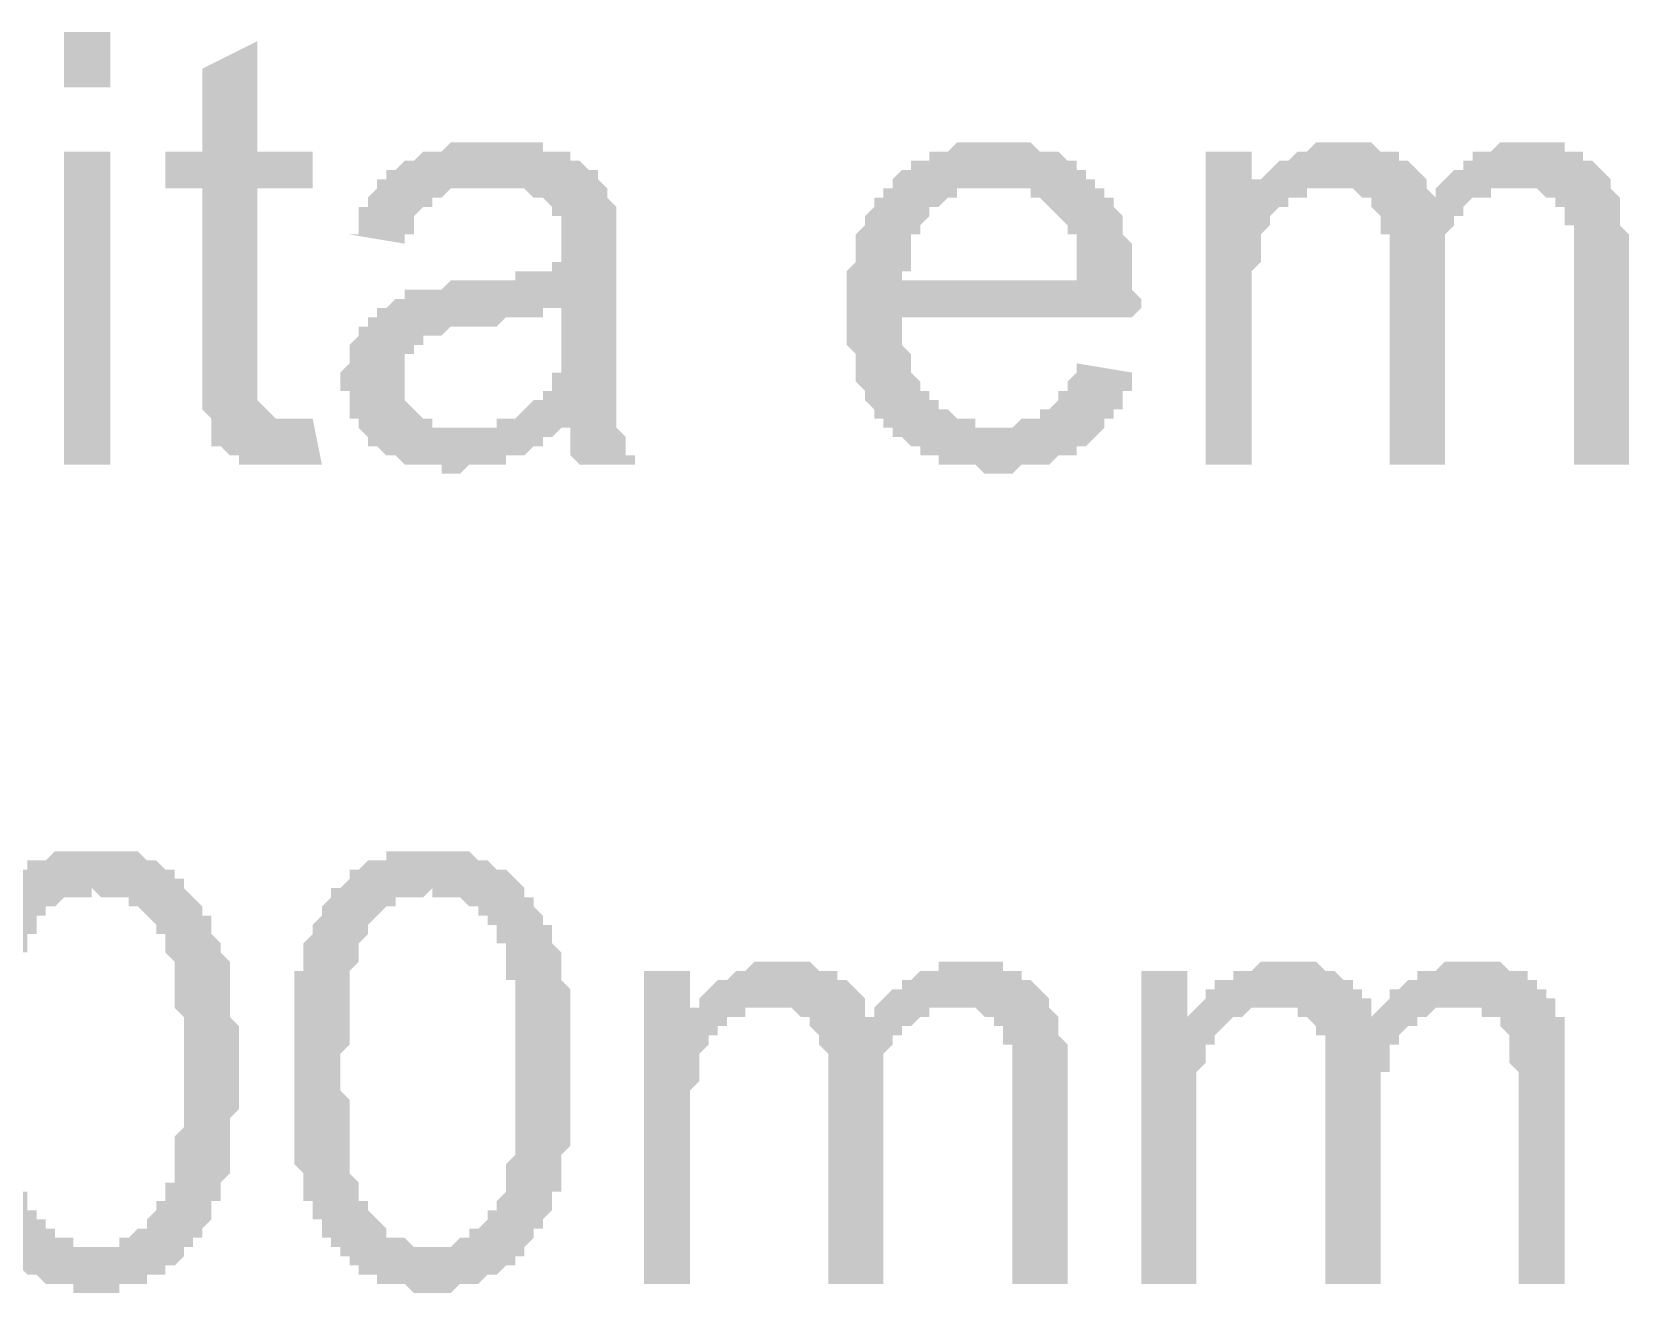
# Model space of a CAD drawing. Header units: millimetres. Extents: x 3949 to 6216, y -1987 to -943.
# Drawn here: x 4996.99 to 5005.46, y -1678.76 to -1672.07 of the extents above; entities that cross this region are included whole.
import ezdxf

# ---------------------------------------------------------------- set-up
doc = ezdxf.new("R2010")
doc.units = ezdxf.units.MM
doc.layers.add('PADRÃO DE ENTRADA', color=7, linetype='Continuous', lineweight=0)

msp = doc.modelspace()

# ---------------------------------------------------------------- hatches: boundary and pattern name
at = {"layer": 'PADRÃO DE ENTRADA', "transparency": 33554559}
for points in [[(4998.4781, -1674.12), (4998.527, -1674.3641), (4998.4781, -1674.3641), (4998.4293, -1674.3641), (4998.4293, -1674.3641), (4998.3805, -1674.3641), (4998.3317, -1674.3641), (4998.3317, -1674.3641), (4998.2829, -1674.3641), (4998.234, -1674.3641), (4998.234, -1674.3641), (4998.1852, -1674.3641), (4998.1364, -1674.3641), (4998.1364, -1674.3641), (4998.0876, -1674.3641), (4998.0876, -1674.3153), (4998.0388, -1674.3153), (4998.0388, -1674.3153), (4997.9899, -1674.2665), (4997.9899, -1674.2665), (4997.9411, -1674.2665), (4997.9411, -1674.2177), (4997.9411, -1674.2177), (4997.9411, -1674.1688), (4997.9411, -1674.1688), (4997.9411, -1674.12), (4997.9411, -1674.12), (4997.8923, -1674.0712), (4997.8923, -1674.0712), (4997.8923, -1674.0224), (4997.8923, -1673.9736), (4997.8923, -1673.9247), (4997.8923, -1673.8759), (4997.8923, -1673.8759), (4997.8923, -1672.8995), (4997.697, -1672.8995), (4997.697, -1672.7042), (4997.8923, -1672.7042), (4997.8923, -1672.2648), (4998.1852, -1672.1184), (4998.1852, -1672.7042), (4998.4781, -1672.7042), (4998.4781, -1672.8995), (4998.1852, -1672.8995), (4998.1852, -1673.8759), (4998.1852, -1673.9247), (4998.1852, -1673.9736), (4998.1852, -1673.9736), (4998.1852, -1674.0224), (4998.1852, -1674.0224), (4998.234, -1674.0712), (4998.234, -1674.0712), (4998.234, -1674.0712), (4998.2829, -1674.12), (4998.2829, -1674.12), (4998.3317, -1674.12), (4998.3317, -1674.12), (4998.3805, -1674.12), (4998.3805, -1674.12), (4998.4293, -1674.12), (4998.4781, -1674.12)], [(5003.2137, -1674.3641), (5003.2137, -1672.7042), (5003.4578, -1672.7042), (5003.4578, -1672.9483), (5003.4578, -1672.8995), (5003.4578, -1672.8507), (5003.5067, -1672.8507), (5003.5067, -1672.8507), (5003.5555, -1672.8019), (5003.5555, -1672.8019), (5003.6043, -1672.753), (5003.6043, -1672.753), (5003.6531, -1672.753), (5003.6531, -1672.753), (5003.7019, -1672.7042), (5003.7019, -1672.7042), (5003.7508, -1672.7042), (5003.7508, -1672.7042), (5003.7996, -1672.6554), (5003.8484, -1672.6554), (5003.8484, -1672.6554), (5003.8972, -1672.6554), (5003.946, -1672.6554), (5003.946, -1672.6554), (5003.9949, -1672.6554), (5003.9949, -1672.6554), (5004.0437, -1672.6554), (5004.0925, -1672.6554), (5004.0925, -1672.6554), (5004.1413, -1672.7042), (5004.1901, -1672.7042), (5004.1901, -1672.7042), (5004.239, -1672.7042), (5004.239, -1672.753), (5004.239, -1672.753), (5004.2878, -1672.753), (5004.2878, -1672.753), (5004.3366, -1672.8019), (5004.3366, -1672.8019), (5004.3854, -1672.8507), (5004.3854, -1672.8507), (5004.3854, -1672.8995), (5004.3854, -1672.8995), (5004.4342, -1672.9483), (5004.4342, -1672.8995), (5004.4342, -1672.8995), (5004.4831, -1672.8507), (5004.4831, -1672.8507), (5004.5319, -1672.8019), (5004.5319, -1672.8019), (5004.5807, -1672.8019), (5004.5807, -1672.753), (5004.6295, -1672.753), (5004.6295, -1672.7042), (5004.6784, -1672.7042), (5004.6784, -1672.7042), (5004.7272, -1672.7042), (5004.7272, -1672.7042), (5004.776, -1672.6554), (5004.8248, -1672.6554), (5004.8248, -1672.6554), (5004.8736, -1672.6554), (5004.8736, -1672.6554), (5004.9225, -1672.6554), (5004.9713, -1672.6554), (5005.0201, -1672.6554), (5005.0201, -1672.6554), (5005.0689, -1672.6554), (5005.1177, -1672.6554), (5005.1177, -1672.7042), (5005.1666, -1672.7042), (5005.1666, -1672.7042), (5005.2154, -1672.7042), (5005.2154, -1672.753), (5005.2642, -1672.753), (5005.2642, -1672.753), (5005.313, -1672.8019), (5005.313, -1672.8019), (5005.313, -1672.8019), (5005.3618, -1672.8507), (5005.3618, -1672.8507), (5005.3618, -1672.8995), (5005.3618, -1672.8995), (5005.4107, -1672.9483), (5005.4107, -1672.9483), (5005.4107, -1672.9971), (5005.4107, -1672.9971), (5005.4107, -1673.046), (5005.4107, -1673.0948), (5005.4595, -1673.1436), (5005.4595, -1673.1436), (5005.4595, -1673.1924), (5005.4595, -1673.1924), (5005.4595, -1674.3641), (5005.1666, -1674.3641), (5005.1666, -1673.2901), (5005.1666, -1673.2412), (5005.1666, -1673.2412), (5005.1666, -1673.1924), (5005.1666, -1673.1436), (5005.1666, -1673.1436), (5005.1666, -1673.0948), (5005.1177, -1673.0948), (5005.1177, -1673.046), (5005.1177, -1673.046), (5005.1177, -1672.9971), (5005.0689, -1672.9971), (5005.0689, -1672.9483), (5005.0201, -1672.9483), (5005.0201, -1672.9483), (5005.0201, -1672.9483), (5004.9713, -1672.8995), (5004.9713, -1672.8995), (5004.9225, -1672.8995), (5004.8736, -1672.8995), (5004.8736, -1672.8995), (5004.8248, -1672.8995), (5004.776, -1672.8995), (5004.776, -1672.8995), (5004.7272, -1672.8995), (5004.7272, -1672.9483), (5004.6784, -1672.9483), (5004.6784, -1672.9483), (5004.6295, -1672.9483), (5004.5807, -1672.9971), (5004.5807, -1672.9971), (5004.5807, -1672.9971), (5004.5807, -1673.046), (5004.5319, -1673.046), (5004.5319, -1673.0948), (5004.5319, -1673.0948), (5004.4831, -1673.1436), (5004.4831, -1673.1436), (5004.4831, -1673.1924), (5004.4831, -1673.1924), (5004.4831, -1673.2412), (5004.4831, -1673.2901), (5004.4831, -1673.3389), (5004.4831, -1673.3389), (5004.4831, -1673.3877), (5004.4831, -1674.3641), (5004.1901, -1674.3641), (5004.1901, -1673.2901), (5004.1901, -1673.2412), (5004.1901, -1673.1924), (5004.1901, -1673.1436), (5004.1413, -1673.1436), (5004.1413, -1673.0948), (5004.1413, -1673.0948), (5004.1413, -1673.046), (5004.1413, -1673.046), (5004.0925, -1672.9971), (5004.0925, -1672.9971), (5004.0925, -1672.9483), (5004.0925, -1672.9483), (5004.0437, -1672.9483), (5004.0437, -1672.9483), (5003.9949, -1672.8995), (5003.946, -1672.8995), (5003.946, -1672.8995), (5003.8972, -1672.8995), (5003.8972, -1672.8995), (5003.8484, -1672.8995), (5003.7996, -1672.8995), (5003.7996, -1672.8995), (5003.7508, -1672.8995), (5003.7508, -1672.9483), (5003.7019, -1672.9483), (5003.6531, -1672.9483), (5003.6531, -1672.9483), (5003.6531, -1672.9971), (5003.6043, -1672.9971), (5003.6043, -1672.9971), (5003.5555, -1673.046), (5003.5555, -1673.046), (5003.5555, -1673.0948), (5003.5067, -1673.1436), (5003.5067, -1673.1436), (5003.5067, -1673.1436), (5003.5067, -1673.1924), (5003.5067, -1673.2412), (5003.5067, -1673.2412), (5003.5067, -1673.2901), (5003.5067, -1673.2901), (5003.4578, -1673.3389), (5003.4578, -1673.3877), (5003.4578, -1673.4365), (5003.4578, -1673.4365), (5003.4578, -1673.4853), (5003.4578, -1673.4853), (5003.4578, -1674.3641)], [(5000.2357, -1678.7091), (5000.2357, -1677.0492), (5000.4798, -1677.0492), (5000.4798, -1677.2933), (5000.4798, -1677.2445), (5000.5286, -1677.2445), (5000.5286, -1677.1957), (5000.5286, -1677.1957), (5000.5774, -1677.1469), (5000.5774, -1677.1469), (5000.6263, -1677.0981), (5000.6263, -1677.0981), (5000.6751, -1677.0981), (5000.6751, -1677.0981), (5000.7239, -1677.0492), (5000.7239, -1677.0492), (5000.7727, -1677.0492), (5000.7727, -1677.0492), (5000.8215, -1677.0004), (5000.8704, -1677.0004), (5000.8704, -1677.0004), (5000.9192, -1677.0004), (5000.968, -1677.0004), (5000.968, -1677.0004), (5001.0168, -1677.0004), (5001.0656, -1677.0004), (5001.0656, -1677.0004), (5001.1145, -1677.0004), (5001.1145, -1677.0004), (5001.1633, -1677.0492), (5001.2121, -1677.0492), (5001.2121, -1677.0492), (5001.2609, -1677.0492), (5001.2609, -1677.0981), (5001.2609, -1677.0981), (5001.3097, -1677.0981), (5001.3097, -1677.0981), (5001.3586, -1677.1469), (5001.3586, -1677.1469), (5001.4074, -1677.1957), (5001.4074, -1677.1957), (5001.4074, -1677.2445), (5001.4074, -1677.2933), (5001.4562, -1677.2933), (5001.4562, -1677.2445), (5001.4562, -1677.2445), (5001.505, -1677.1957), (5001.505, -1677.1957), (5001.5538, -1677.1469), (5001.5538, -1677.1469), (5001.6027, -1677.1469), (5001.6027, -1677.0981), (5001.6515, -1677.0981), (5001.6515, -1677.0981), (5001.7003, -1677.0492), (5001.7003, -1677.0492), (5001.7491, -1677.0492), (5001.7979, -1677.0492), (5001.7979, -1677.0004), (5001.8468, -1677.0004), (5001.8468, -1677.0004), (5001.8956, -1677.0004), (5001.9444, -1677.0004), (5001.9444, -1677.0004), (5001.9932, -1677.0004), (5002.042, -1677.0004), (5002.042, -1677.0004), (5002.0909, -1677.0004), (5002.1397, -1677.0004), (5002.1397, -1677.0492), (5002.1885, -1677.0492), (5002.1885, -1677.0492), (5002.2373, -1677.0492), (5002.2373, -1677.0981), (5002.2861, -1677.0981), (5002.2861, -1677.0981), (5002.335, -1677.1469), (5002.335, -1677.1469), (5002.335, -1677.1469), (5002.3838, -1677.1957), (5002.3838, -1677.1957), (5002.3838, -1677.2445), (5002.3838, -1677.2445), (5002.4326, -1677.2933), (5002.4326, -1677.2933), (5002.4326, -1677.3422), (5002.4326, -1677.391), (5002.4326, -1677.391), (5002.4814, -1677.4398), (5002.4814, -1677.4886), (5002.4814, -1677.4886), (5002.4814, -1677.5374), (5002.4814, -1677.5863), (5002.4814, -1678.7091), (5002.1885, -1678.7091), (5002.1885, -1677.6351), (5002.1885, -1677.6351), (5002.1885, -1677.5863), (5002.1885, -1677.5374), (5002.1885, -1677.4886), (5002.1885, -1677.4886), (5002.1885, -1677.4398), (5002.1397, -1677.4398), (5002.1397, -1677.391), (5002.1397, -1677.391), (5002.1397, -1677.3422), (5002.0909, -1677.3422), (5002.0909, -1677.2933), (5002.042, -1677.2933), (5002.042, -1677.2933), (5002.042, -1677.2933), (5001.9932, -1677.2445), (5001.9932, -1677.2445), (5001.9444, -1677.2445), (5001.8956, -1677.2445), (5001.8956, -1677.2445), (5001.8468, -1677.2445), (5001.8468, -1677.2445), (5001.7979, -1677.2445), (5001.7491, -1677.2445), (5001.7491, -1677.2933), (5001.7003, -1677.2933), (5001.7003, -1677.2933), (5001.6515, -1677.3422), (5001.6515, -1677.3422), (5001.6027, -1677.3422), (5001.6027, -1677.3422), (5001.6027, -1677.391), (5001.5538, -1677.391), (5001.5538, -1677.4398), (5001.5538, -1677.4398), (5001.505, -1677.4886), (5001.505, -1677.4886), (5001.505, -1677.5374), (5001.505, -1677.5863), (5001.505, -1677.5863), (5001.505, -1677.6351), (5001.505, -1677.6839), (5001.505, -1677.6839), (5001.505, -1677.7327), (5001.505, -1678.7091), (5001.2121, -1678.7091), (5001.2121, -1677.6351), (5001.2121, -1677.5863), (5001.2121, -1677.5374), (5001.2121, -1677.4886), (5001.2121, -1677.4886), (5001.1633, -1677.4398), (5001.1633, -1677.4398), (5001.1633, -1677.391), (5001.1633, -1677.391), (5001.1145, -1677.3422), (5001.1145, -1677.3422), (5001.1145, -1677.3422), (5001.1145, -1677.2933), (5001.0656, -1677.2933), (5001.0656, -1677.2933), (5001.0168, -1677.2445), (5000.968, -1677.2445), (5000.968, -1677.2445), (5000.9192, -1677.2445), (5000.9192, -1677.2445), (5000.8704, -1677.2445), (5000.8215, -1677.2445), (5000.8215, -1677.2445), (5000.7727, -1677.2445), (5000.7727, -1677.2933), (5000.7239, -1677.2933), (5000.6751, -1677.2933), (5000.6751, -1677.2933), (5000.6751, -1677.3422), (5000.6263, -1677.3422), (5000.6263, -1677.391), (5000.5774, -1677.391), (5000.5774, -1677.4398), (5000.5774, -1677.4398), (5000.5286, -1677.4886), (5000.5286, -1677.4886), (5000.5286, -1677.5374), (5000.5286, -1677.5374), (5000.5286, -1677.5863), (5000.5286, -1677.5863), (5000.5286, -1677.6351), (5000.5286, -1677.6351), (5000.4798, -1677.6839), (5000.4798, -1677.7327), (5000.4798, -1677.7815), (5000.4798, -1677.7815), (5000.4798, -1677.8304), (5000.4798, -1677.8304), (5000.4798, -1678.7091)], [(5002.872, -1678.7091), (5002.872, -1677.0492), (5003.1161, -1677.0492), (5003.1161, -1677.2933), (5003.1649, -1677.2445), (5003.1649, -1677.2445), (5003.2137, -1677.1957), (5003.2137, -1677.1957), (5003.2137, -1677.1469), (5003.2626, -1677.1469), (5003.2626, -1677.0981), (5003.3114, -1677.0981), (5003.3602, -1677.0981), (5003.3602, -1677.0981), (5003.3602, -1677.0492), (5003.409, -1677.0492), (5003.409, -1677.0492), (5003.4578, -1677.0492), (5003.5067, -1677.0004), (5003.5067, -1677.0004), (5003.5555, -1677.0004), (5003.6043, -1677.0004), (5003.6043, -1677.0004), (5003.6531, -1677.0004), (5003.6531, -1677.0004), (5003.7019, -1677.0004), (5003.7508, -1677.0004), (5003.7508, -1677.0004), (5003.7996, -1677.0004), (5003.8484, -1677.0492), (5003.8484, -1677.0492), (5003.8972, -1677.0492), (5003.8972, -1677.0492), (5003.946, -1677.0981), (5003.946, -1677.0981), (5003.946, -1677.0981), (5003.9949, -1677.0981), (5003.9949, -1677.1469), (5004.0437, -1677.1469), (5004.0437, -1677.1957), (5004.0925, -1677.1957), (5004.0925, -1677.2445), (5004.0925, -1677.2933), (5004.0925, -1677.2933), (5004.1413, -1677.2445), (5004.1413, -1677.2445), (5004.1901, -1677.1957), (5004.1901, -1677.1957), (5004.1901, -1677.1469), (5004.239, -1677.1469), (5004.239, -1677.1469), (5004.2878, -1677.0981), (5004.2878, -1677.0981), (5004.3366, -1677.0981), (5004.3366, -1677.0492), (5004.3854, -1677.0492), (5004.4342, -1677.0492), (5004.4342, -1677.0492), (5004.4831, -1677.0004), (5004.4831, -1677.0004), (5004.5319, -1677.0004), (5004.5807, -1677.0004), (5004.5807, -1677.0004), (5004.6295, -1677.0004), (5004.6784, -1677.0004), (5004.6784, -1677.0004), (5004.7272, -1677.0004), (5004.776, -1677.0004), (5004.776, -1677.0004), (5004.8248, -1677.0492), (5004.8248, -1677.0492), (5004.8736, -1677.0492), (5004.9225, -1677.0492), (5004.9225, -1677.0981), (5004.9713, -1677.0981), (5004.9713, -1677.0981), (5004.9713, -1677.1469), (5005.0201, -1677.1469), (5005.0201, -1677.1469), (5005.0201, -1677.1957), (5005.0689, -1677.1957), (5005.0689, -1677.2445), (5005.0689, -1677.2445), (5005.0689, -1677.2933), (5005.1177, -1677.2933), (5005.1177, -1677.3422), (5005.1177, -1677.391), (5005.1177, -1677.391), (5005.1177, -1677.4398), (5005.1177, -1677.4886), (5005.1177, -1677.4886), (5005.1177, -1677.5374), (5005.1177, -1677.5863), (5005.1177, -1678.7091), (5004.8736, -1678.7091), (5004.8736, -1677.6351), (5004.8736, -1677.6351), (5004.8736, -1677.5863), (5004.8248, -1677.5374), (5004.8248, -1677.4886), (5004.8248, -1677.4886), (5004.8248, -1677.4398), (5004.8248, -1677.4398), (5004.8248, -1677.391), (5004.8248, -1677.391), (5004.776, -1677.3422), (5004.776, -1677.3422), (5004.776, -1677.2933), (5004.7272, -1677.2933), (5004.7272, -1677.2933), (5004.6784, -1677.2933), (5004.6784, -1677.2445), (5004.6295, -1677.2445), (5004.6295, -1677.2445), (5004.5807, -1677.2445), (5004.5807, -1677.2445), (5004.5319, -1677.2445), (5004.4831, -1677.2445), (5004.4831, -1677.2445), (5004.4342, -1677.2445), (5004.3854, -1677.2933), (5004.3854, -1677.2933), (5004.3366, -1677.2933), (5004.3366, -1677.3422), (5004.2878, -1677.3422), (5004.2878, -1677.3422), (5004.2878, -1677.3422), (5004.239, -1677.391), (5004.239, -1677.391), (5004.239, -1677.4398), (5004.1901, -1677.4398), (5004.1901, -1677.4886), (5004.1901, -1677.4886), (5004.1901, -1677.5374), (5004.1901, -1677.5863), (5004.1413, -1677.5863), (5004.1413, -1677.6351), (5004.1413, -1677.6839), (5004.1413, -1677.6839), (5004.1413, -1677.7327), (5004.1413, -1678.7091), (5003.8484, -1678.7091), (5003.8484, -1677.6351), (5003.8484, -1677.5863), (5003.8484, -1677.5374), (5003.8484, -1677.4886), (5003.8484, -1677.4886), (5003.8484, -1677.4398), (5003.8484, -1677.4398), (5003.8484, -1677.391), (5003.7996, -1677.391), (5003.7996, -1677.3422), (5003.7996, -1677.3422), (5003.7996, -1677.3422), (5003.7508, -1677.2933), (5003.7508, -1677.2933), (5003.7019, -1677.2933), (5003.7019, -1677.2445), (5003.6531, -1677.2445), (5003.6043, -1677.2445), (5003.6043, -1677.2445), (5003.5555, -1677.2445), (5003.5555, -1677.2445), (5003.5067, -1677.2445), (5003.4578, -1677.2445), (5003.4578, -1677.2445), (5003.409, -1677.2933), (5003.409, -1677.2933), (5003.3602, -1677.2933), (5003.3602, -1677.2933), (5003.3114, -1677.3422), (5003.3114, -1677.3422), (5003.2626, -1677.391), (5003.2626, -1677.391), (5003.2626, -1677.4398), (5003.2137, -1677.4398), (5003.2137, -1677.4886), (5003.2137, -1677.4886), (5003.2137, -1677.5374), (5003.2137, -1677.5374), (5003.1649, -1677.5863), (5003.1649, -1677.5863), (5003.1649, -1677.6351), (5003.1649, -1677.6351), (5003.1649, -1677.6839), (5003.1649, -1677.7327), (5003.1649, -1677.7815), (5003.1649, -1677.7815), (5003.1649, -1677.8304), (5003.1649, -1677.8304), (5003.1649, -1678.7091)]]:
    msp.add_hatch(color=7, dxfattribs=at).paths.add_polyline_path(points)
h = msp.add_hatch(color=7, dxfattribs=at)
h.paths.add_polyline_path([(4999.8451, -1674.1688), (4999.7963, -1674.1688), (4999.7475, -1674.2177), (4999.7475, -1674.2177), (4999.6987, -1674.2177), (4999.6987, -1674.2665), (4999.6498, -1674.2665), (4999.6498, -1674.2665), (4999.601, -1674.3153), (4999.601, -1674.3153), (4999.5522, -1674.3153), (4999.5522, -1674.3153), (4999.5034, -1674.3153), (4999.5034, -1674.3641), (4999.4546, -1674.3641), (4999.4546, -1674.3641), (4999.4057, -1674.3641), (4999.3569, -1674.3641), (4999.3569, -1674.3641), (4999.3081, -1674.3641), (4999.2593, -1674.4129), (4999.2593, -1674.4129), (4999.2105, -1674.4129), (4999.1616, -1674.4129), (4999.1616, -1674.3641), (4999.1128, -1674.3641), (4999.064, -1674.3641), (4999.0152, -1674.3641), (4999.0152, -1674.3641), (4998.9664, -1674.3641), (4998.9664, -1674.3641), (4998.9175, -1674.3153), (4998.9175, -1674.3153), (4998.8687, -1674.3153), (4998.8687, -1674.3153), (4998.8199, -1674.2665), (4998.8199, -1674.2665), (4998.7711, -1674.2665), (4998.7711, -1674.2177), (4998.7711, -1674.2177), (4998.7223, -1674.1688), (4998.7223, -1674.1688), (4998.7223, -1674.12), (4998.6734, -1674.12), (4998.6734, -1674.0712), (4998.6734, -1674.0712), (4998.6734, -1674.0224), (4998.6734, -1673.9736), (4998.6246, -1673.9736), (4998.6246, -1673.9247), (4998.6246, -1673.9247), (4998.6246, -1673.8759), (4998.6734, -1673.8271), (4998.6734, -1673.8271), (4998.6734, -1673.7783), (4998.6734, -1673.7783), (4998.6734, -1673.7294), (4998.7223, -1673.6806), (4998.7223, -1673.6806), (4998.7223, -1673.6806), (4998.7223, -1673.6318), (4998.7711, -1673.6318), (4998.7711, -1673.583), (4998.8199, -1673.583), (4998.8199, -1673.5342), (4998.8687, -1673.5342), (4998.8687, -1673.5342), (4998.9175, -1673.4853), (4998.9175, -1673.4853), (4998.9664, -1673.4853), (4998.9664, -1673.4365), (4999.0152, -1673.4365), (4999.064, -1673.4365), (4999.064, -1673.4365), (4999.1128, -1673.4365), (4999.1128, -1673.4365), (4999.1616, -1673.4365), (4999.2105, -1673.3877), (4999.2105, -1673.3877), (4999.2593, -1673.3877), (4999.3081, -1673.3877), (4999.3569, -1673.3877), (4999.4057, -1673.3877), (4999.4057, -1673.3877), (4999.4546, -1673.3877), (4999.5034, -1673.3877), (4999.5522, -1673.3877), (4999.5522, -1673.3389), (4999.601, -1673.3389), (4999.6498, -1673.3389), (4999.6498, -1673.3389), (4999.6987, -1673.3389), (4999.6987, -1673.3389), (4999.7475, -1673.3389), (4999.7475, -1673.2901), (4999.7963, -1673.2901), (4999.7963, -1673.2901), (4999.7963, -1673.2412), (4999.7963, -1673.2412), (4999.7963, -1673.2412), (4999.7963, -1673.1924), (4999.7963, -1673.1436), (4999.7963, -1673.0948), (4999.7963, -1673.0948), (4999.7963, -1673.046), (4999.7475, -1673.046), (4999.7475, -1672.9971), (4999.7475, -1672.9971), (4999.7475, -1672.9971), (4999.6987, -1672.9483), (4999.6987, -1672.9483), (4999.6498, -1672.9483), (4999.6498, -1672.9483), (4999.601, -1672.8995), (4999.5522, -1672.8995), (4999.5522, -1672.8995), (4999.5034, -1672.8995), (4999.4546, -1672.8995), (4999.4546, -1672.8995), (4999.4057, -1672.8995), (4999.3569, -1672.8995), (4999.3081, -1672.8995), (4999.3081, -1672.8995), (4999.2593, -1672.8995), (4999.2105, -1672.8995), (4999.2105, -1672.8995), (4999.1616, -1672.9483), (4999.1616, -1672.9483), (4999.1128, -1672.9483), (4999.1128, -1672.9483), (4999.1128, -1672.9971), (4999.064, -1672.9971), (4999.064, -1672.9971), (4999.0152, -1673.046), (4999.0152, -1673.046), (4999.0152, -1673.0948), (4999.0152, -1673.1436), (4998.9664, -1673.1436), (4998.9664, -1673.1924), (4998.9664, -1673.1924), (4998.6734, -1673.1436), (4998.7223, -1673.1436), (4998.7223, -1673.0948), (4998.7223, -1673.046), (4998.7223, -1673.046), (4998.7223, -1672.9971), (4998.7711, -1672.9971), (4998.7711, -1672.9483), (4998.7711, -1672.9483), (4998.8199, -1672.8995), (4998.8199, -1672.8995), (4998.8199, -1672.8507), (4998.8687, -1672.8507), (4998.8687, -1672.8019), (4998.9175, -1672.8019), (4998.9175, -1672.8019), (4998.9664, -1672.753), (4998.9664, -1672.753), (4999.0152, -1672.753), (4999.064, -1672.7042), (4999.064, -1672.7042), (4999.1128, -1672.7042), (4999.1128, -1672.7042), (4999.1616, -1672.7042), (4999.1616, -1672.7042), (4999.2105, -1672.6554), (4999.2593, -1672.6554), (4999.2593, -1672.6554), (4999.3081, -1672.6554), (4999.3569, -1672.6554), (4999.3569, -1672.6554), (4999.4057, -1672.6554), (4999.4546, -1672.6554), (4999.5034, -1672.6554), (4999.5034, -1672.6554), (4999.5522, -1672.6554), (4999.601, -1672.6554), (4999.601, -1672.6554), (4999.6498, -1672.6554), (4999.6987, -1672.6554), (4999.6987, -1672.7042), (4999.7475, -1672.7042), (4999.7475, -1672.7042), (4999.7963, -1672.7042), (4999.8451, -1672.7042), (4999.8451, -1672.753), (4999.8939, -1672.753), (4999.8939, -1672.753), (4999.9428, -1672.8019), (4999.9428, -1672.8019), (4999.9916, -1672.8019), (4999.9916, -1672.8507), (4999.9916, -1672.8507), (5000.0404, -1672.8995), (5000.0404, -1672.8995), (5000.0404, -1672.9483), (5000.0404, -1672.9483), (5000.0892, -1672.9971), (5000.0892, -1673.046), (5000.0892, -1673.046), (5000.0892, -1673.046), (5000.0892, -1673.0948), (5000.0892, -1673.1436), (5000.0892, -1673.1436), (5000.0892, -1673.1924), (5000.0892, -1673.2412), (5000.0892, -1673.2901), (5000.0892, -1673.2901), (5000.0892, -1673.6806), (5000.0892, -1673.7294), (5000.0892, -1673.7783), (5000.0892, -1673.7783), (5000.0892, -1673.8271), (5000.0892, -1673.8759), (5000.0892, -1673.9247), (5000.0892, -1673.9736), (5000.0892, -1673.9736), (5000.0892, -1674.0224), (5000.0892, -1674.0224), (5000.0892, -1674.0712), (5000.0892, -1674.0712), (5000.0892, -1674.12), (5000.0892, -1674.12), (5000.0892, -1674.1688), (5000.0892, -1674.1688), (5000.0892, -1674.1688), (5000.138, -1674.2177), (5000.138, -1674.2665), (5000.138, -1674.2665), (5000.138, -1674.3153), (5000.1869, -1674.3153), (5000.1869, -1674.3641), (4999.8939, -1674.3641), (4999.8451, -1674.3153), (4999.8451, -1674.3153), (4999.8451, -1674.2665), (4999.8451, -1674.2177), (4999.8451, -1674.2177), (4999.8451, -1674.1688), (4999.8451, -1674.1688)], flags=0)
h.paths.add_polyline_path([(4999.7963, -1673.5342), (4999.7963, -1673.5342), (4999.7475, -1673.5342), (4999.7475, -1673.5342), (4999.6987, -1673.5342), (4999.6987, -1673.583), (4999.6498, -1673.583), (4999.601, -1673.583), (4999.601, -1673.583), (4999.5522, -1673.583), (4999.5034, -1673.583), (4999.5034, -1673.583), (4999.4546, -1673.6318), (4999.4057, -1673.6318), (4999.3569, -1673.6318), (4999.3569, -1673.6318), (4999.3081, -1673.6318), (4999.2593, -1673.6318), (4999.2105, -1673.6318), (4999.2105, -1673.6318), (4999.1616, -1673.6806), (4999.1128, -1673.6806), (4999.1128, -1673.6806), (4999.1128, -1673.6806), (4999.064, -1673.6806), (4999.064, -1673.7294), (4999.0152, -1673.7294), (4999.0152, -1673.7783), (4998.9664, -1673.7783), (4998.9664, -1673.7783), (4998.9664, -1673.8271), (4998.9664, -1673.8759), (4998.9664, -1673.8759), (4998.9664, -1673.9247), (4998.9664, -1673.9247), (4998.9664, -1673.9736), (4998.9664, -1674.0224), (4998.9664, -1674.0224), (4999.0152, -1674.0712), (4999.0152, -1674.0712), (4999.0152, -1674.0712), (4999.064, -1674.12), (4999.064, -1674.12), (4999.1128, -1674.12), (4999.1128, -1674.1688), (4999.1616, -1674.1688), (4999.2105, -1674.1688), (4999.2105, -1674.1688), (4999.2593, -1674.1688), (4999.2593, -1674.1688), (4999.3081, -1674.1688), (4999.3569, -1674.1688), (4999.3569, -1674.1688), (4999.4057, -1674.1688), (4999.4546, -1674.1688), (4999.4546, -1674.12), (4999.5034, -1674.12), (4999.5522, -1674.12), (4999.5522, -1674.12), (4999.5522, -1674.12), (4999.601, -1674.0712), (4999.601, -1674.0712), (4999.6498, -1674.0224), (4999.6498, -1674.0224), (4999.6987, -1674.0224), (4999.6987, -1673.9736), (4999.7475, -1673.9736), (4999.7475, -1673.9247), (4999.7475, -1673.9247), (4999.7475, -1673.8759), (4999.7963, -1673.8759), (4999.7963, -1673.8271), (4999.7963, -1673.7783), (4999.7963, -1673.7783), (4999.7963, -1673.7294), (4999.7963, -1673.6806), (4999.7963, -1673.6806), (4999.7963, -1673.6318), (4999.7963, -1673.6318)], flags=0)
h = msp.add_hatch(color=7, dxfattribs=at)
h.paths.add_polyline_path([(5002.5302, -1673.8271), (5002.8232, -1673.8759), (5002.8232, -1673.8759), (5002.8232, -1673.9247), (5002.8232, -1673.9736), (5002.7744, -1673.9736), (5002.7744, -1674.0224), (5002.7744, -1674.0224), (5002.7744, -1674.0712), (5002.7255, -1674.0712), (5002.7255, -1674.12), (5002.6767, -1674.12), (5002.6767, -1674.1688), (5002.6767, -1674.1688), (5002.6279, -1674.2177), (5002.6279, -1674.2177), (5002.5791, -1674.2665), (5002.5791, -1674.2665), (5002.5791, -1674.2665), (5002.5302, -1674.2665), (5002.5302, -1674.3153), (5002.4814, -1674.3153), (5002.4814, -1674.3153), (5002.4326, -1674.3153), (5002.3838, -1674.3641), (5002.3838, -1674.3641), (5002.335, -1674.3641), (5002.335, -1674.3641), (5002.2861, -1674.3641), (5002.2373, -1674.3641), (5002.2373, -1674.3641), (5002.1885, -1674.4129), (5002.1397, -1674.4129), (5002.0909, -1674.4129), (5002.0909, -1674.4129), (5002.0909, -1674.4129), (5002.042, -1674.4129), (5001.9932, -1674.3641), (5001.9932, -1674.3641), (5001.9444, -1674.3641), (5001.8956, -1674.3641), (5001.8956, -1674.3641), (5001.8468, -1674.3641), (5001.7979, -1674.3641), (5001.7979, -1674.3153), (5001.7491, -1674.3153), (5001.7491, -1674.3153), (5001.7003, -1674.3153), (5001.7003, -1674.2665), (5001.6515, -1674.2665), (5001.6515, -1674.2665), (5001.6027, -1674.2177), (5001.6027, -1674.2177), (5001.5538, -1674.2177), (5001.5538, -1674.1688), (5001.5538, -1674.1688), (5001.505, -1674.1688), (5001.505, -1674.12), (5001.4562, -1674.12), (5001.4562, -1674.0712), (5001.4562, -1674.0712), (5001.4074, -1674.0224), (5001.4074, -1674.0224), (5001.4074, -1673.9736), (5001.4074, -1673.9736), (5001.3586, -1673.9247), (5001.3586, -1673.8759), (5001.3586, -1673.8759), (5001.3586, -1673.8271), (5001.3586, -1673.8271), (5001.3586, -1673.7783), (5001.3097, -1673.7294), (5001.3097, -1673.7294), (5001.3097, -1673.6806), (5001.3097, -1673.6318), (5001.3097, -1673.583), (5001.3097, -1673.583), (5001.3097, -1673.5342), (5001.3097, -1673.4853), (5001.3097, -1673.4853), (5001.3097, -1673.4365), (5001.3097, -1673.3877), (5001.3097, -1673.3389), (5001.3097, -1673.3389), (5001.3586, -1673.2901), (5001.3586, -1673.2412), (5001.3586, -1673.2412), (5001.3586, -1673.1924), (5001.3586, -1673.1924), (5001.3586, -1673.1436), (5001.4074, -1673.0948), (5001.4074, -1673.0948), (5001.4074, -1673.046), (5001.4074, -1673.046), (5001.4562, -1672.9971), (5001.4562, -1672.9971), (5001.4562, -1672.9483), (5001.505, -1672.9483), (5001.505, -1672.8995), (5001.505, -1672.8995), (5001.5538, -1672.8995), (5001.5538, -1672.8507), (5001.5538, -1672.8507), (5001.6027, -1672.8019), (5001.6027, -1672.8019), (5001.6515, -1672.8019), (5001.6515, -1672.753), (5001.7003, -1672.753), (5001.7491, -1672.753), (5001.7491, -1672.7042), (5001.7979, -1672.7042), (5001.7979, -1672.7042), (5001.8468, -1672.7042), (5001.8468, -1672.7042), (5001.8956, -1672.6554), (5001.9444, -1672.6554), (5001.9444, -1672.6554), (5001.9932, -1672.6554), (5002.042, -1672.6554), (5002.042, -1672.6554), (5002.0909, -1672.6554), (5002.0909, -1672.6554), (5002.1397, -1672.6554), (5002.1397, -1672.6554), (5002.1885, -1672.6554), (5002.2373, -1672.6554), (5002.2373, -1672.6554), (5002.2861, -1672.6554), (5002.335, -1672.7042), (5002.335, -1672.7042), (5002.3838, -1672.7042), (5002.3838, -1672.7042), (5002.4326, -1672.7042), (5002.4814, -1672.753), (5002.4814, -1672.753), (5002.5302, -1672.753), (5002.5302, -1672.8019), (5002.5791, -1672.8019), (5002.5791, -1672.8507), (5002.6279, -1672.8507), (5002.6279, -1672.8507), (5002.6279, -1672.8995), (5002.6767, -1672.8995), (5002.6767, -1672.9483), (5002.6767, -1672.9483), (5002.7255, -1672.9483), (5002.7255, -1672.9971), (5002.7255, -1672.9971), (5002.7744, -1673.046), (5002.7744, -1673.0948), (5002.7744, -1673.0948), (5002.7744, -1673.1436), (5002.7744, -1673.1436), (5002.8232, -1673.1924), (5002.8232, -1673.1924), (5002.8232, -1673.2412), (5002.8232, -1673.2901), (5002.8232, -1673.2901), (5002.8232, -1673.3389), (5002.8232, -1673.3877), (5002.8232, -1673.4365), (5002.8232, -1673.4365), (5002.872, -1673.4853), (5002.872, -1673.5342), (5002.872, -1673.5342), (5002.8232, -1673.583), (5002.8232, -1673.583), (5001.6027, -1673.583), (5001.6027, -1673.6318), (5001.6027, -1673.6806), (5001.6027, -1673.6806), (5001.6027, -1673.7294), (5001.6515, -1673.7783), (5001.6515, -1673.7783), (5001.6515, -1673.8271), (5001.6515, -1673.8759), (5001.6515, -1673.8759), (5001.7003, -1673.9247), (5001.7003, -1673.9247), (5001.7003, -1673.9736), (5001.7491, -1673.9736), (5001.7491, -1674.0224), (5001.7491, -1674.0224), (5001.7979, -1674.0224), (5001.7979, -1674.0712), (5001.8468, -1674.0712), (5001.8468, -1674.0712), (5001.8956, -1674.12), (5001.8956, -1674.12), (5001.9444, -1674.12), (5001.9932, -1674.12), (5001.9932, -1674.1688), (5002.042, -1674.1688), (5002.042, -1674.1688), (5002.0909, -1674.1688), (5002.0909, -1674.1688), (5002.1397, -1674.1688), (5002.1885, -1674.1688), (5002.1885, -1674.1688), (5002.2373, -1674.12), (5002.2861, -1674.12), (5002.2861, -1674.12), (5002.335, -1674.12), (5002.335, -1674.0712), (5002.3838, -1674.0712), (5002.3838, -1674.0712), (5002.4326, -1674.0224), (5002.4326, -1674.0224), (5002.4326, -1673.9736), (5002.4814, -1673.9736), (5002.4814, -1673.9247), (5002.4814, -1673.9247), (5002.5302, -1673.8759), (5002.5302, -1673.8759), (5002.5302, -1673.8271), (5002.5302, -1673.8271)], flags=0)
h.paths.add_polyline_path([(5001.6027, -1673.3877), (5002.5302, -1673.3877), (5002.5302, -1673.3389), (5002.5302, -1673.2901), (5002.5302, -1673.2412), (5002.5302, -1673.2412), (5002.5302, -1673.1924), (5002.5302, -1673.1436), (5002.4814, -1673.1436), (5002.4814, -1673.0948), (5002.4814, -1673.0948), (5002.4326, -1673.046), (5002.4326, -1673.046), (5002.4326, -1673.046), (5002.3838, -1672.9971), (5002.3838, -1672.9971), (5002.335, -1672.9483), (5002.335, -1672.9483), (5002.2861, -1672.9483), (5002.2861, -1672.8995), (5002.2373, -1672.8995), (5002.2373, -1672.8995), (5002.1885, -1672.8995), (5002.1397, -1672.8995), (5002.1397, -1672.8995), (5002.0909, -1672.8995), (5002.042, -1672.8995), (5002.042, -1672.8995), (5001.9932, -1672.8995), (5001.9932, -1672.8995), (5001.9444, -1672.8995), (5001.8956, -1672.8995), (5001.8956, -1672.9483), (5001.8468, -1672.9483), (5001.8468, -1672.9483), (5001.7979, -1672.9971), (5001.7979, -1672.9971), (5001.7491, -1672.9971), (5001.7491, -1673.046), (5001.7491, -1673.046), (5001.7003, -1673.0948), (5001.7003, -1673.0948), (5001.7003, -1673.1436), (5001.6515, -1673.1436), (5001.6515, -1673.1924), (5001.6515, -1673.2412), (5001.6515, -1673.2412), (5001.6515, -1673.2901), (5001.6515, -1673.3389), (5001.6027, -1673.3389), (5001.6027, -1673.3877)], flags=0)
h = msp.add_hatch(color=7, dxfattribs=at)
h.paths.add_polyline_path([(4996.5742, -1677.5863), (4996.5742, -1677.5374), (4996.5742, -1677.4886), (4996.5742, -1677.4398), (4996.5742, -1677.4398), (4996.5742, -1677.391), (4996.5742, -1677.3422), (4996.5742, -1677.2933), (4996.5742, -1677.2933), (4996.5742, -1677.2445), (4996.5742, -1677.1957), (4996.623, -1677.1957), (4996.623, -1677.1469), (4996.623, -1677.1469), (4996.623, -1677.0981), (4996.623, -1677.0492), (4996.623, -1677.0492), (4996.623, -1677.0004), (4996.623, -1677.0004), (4996.6718, -1676.9516), (4996.6718, -1676.9516), (4996.6718, -1676.9028), (4996.6718, -1676.9028), (4996.6718, -1676.854), (4996.7206, -1676.8051), (4996.7206, -1676.8051), (4996.7206, -1676.7563), (4996.7206, -1676.7563), (4996.7694, -1676.7075), (4996.7694, -1676.6587), (4996.8183, -1676.6587), (4996.8183, -1676.6099), (4996.8183, -1676.6099), (4996.8671, -1676.6099), (4996.8671, -1676.561), (4996.9159, -1676.561), (4996.9159, -1676.5122), (4996.9159, -1676.5122), (4996.9647, -1676.5122), (4996.9647, -1676.4634), (4997.0135, -1676.4634), (4997.0135, -1676.4634), (4997.0624, -1676.4634), (4997.1112, -1676.4146), (4997.1112, -1676.4146), (4997.16, -1676.4146), (4997.2088, -1676.4146), (4997.2088, -1676.4146), (4997.2576, -1676.4146), (4997.3065, -1676.4146), (4997.3065, -1676.4146), (4997.3065, -1676.4146), (4997.3553, -1676.4146), (4997.4041, -1676.4146), (4997.4041, -1676.4146), (4997.4529, -1676.4146), (4997.5017, -1676.4146), (4997.5017, -1676.4146), (4997.5506, -1676.4146), (4997.5994, -1676.4634), (4997.5994, -1676.4634), (4997.6482, -1676.4634), (4997.6482, -1676.4634), (4997.697, -1676.5122), (4997.697, -1676.5122), (4997.7458, -1676.5122), (4997.7458, -1676.561), (4997.7947, -1676.561), (4997.7947, -1676.6099), (4997.7947, -1676.6099), (4997.8435, -1676.6587), (4997.8435, -1676.6587), (4997.8923, -1676.7075), (4997.8923, -1676.7075), (4997.8923, -1676.7563), (4997.9411, -1676.7563), (4997.9411, -1676.8051), (4997.9411, -1676.8051), (4997.9411, -1676.854), (4997.9899, -1676.9028), (4997.9899, -1676.9028), (4997.9899, -1676.9516), (4997.9899, -1676.9516), (4998.0388, -1677.0004), (4998.0388, -1677.0492), (4998.0388, -1677.0492), (4998.0388, -1677.0981), (4998.0388, -1677.0981), (4998.0388, -1677.1469), (4998.0388, -1677.1469), (4998.0388, -1677.1957), (4998.0388, -1677.1957), (4998.0388, -1677.2445), (4998.0388, -1677.2933), (4998.0388, -1677.2933), (4998.0876, -1677.3422), (4998.0876, -1677.391), (4998.0876, -1677.4398), (4998.0876, -1677.4398), (4998.0876, -1677.4886), (4998.0876, -1677.5374), (4998.0876, -1677.5863), (4998.0876, -1677.5863), (4998.0876, -1677.6351), (4998.0876, -1677.6351), (4998.0876, -1677.6839), (4998.0876, -1677.7327), (4998.0876, -1677.7815), (4998.0876, -1677.7815), (4998.0388, -1677.8304), (4998.0388, -1677.8792), (4998.0388, -1677.8792), (4998.0388, -1677.928), (4998.0388, -1677.9768), (4998.0388, -1677.9768), (4998.0388, -1678.0257), (4998.0388, -1678.0257), (4998.0388, -1678.0745), (4998.0388, -1678.1233), (4998.0388, -1678.1233), (4997.9899, -1678.1721), (4997.9899, -1678.1721), (4997.9899, -1678.2209), (4997.9899, -1678.2209), (4997.9899, -1678.2698), (4997.9411, -1678.2698), (4997.9411, -1678.3186), (4997.9411, -1678.3674), (4997.9411, -1678.3674), (4997.8923, -1678.4162), (4997.8923, -1678.4162), (4997.8923, -1678.465), (4997.8435, -1678.465), (4997.8435, -1678.5139), (4997.7947, -1678.5139), (4997.7947, -1678.5627), (4997.7947, -1678.5627), (4997.7458, -1678.6115), (4997.7458, -1678.6115), (4997.697, -1678.6115), (4997.697, -1678.6603), (4997.6482, -1678.6603), (4997.6482, -1678.6603), (4997.5994, -1678.6603), (4997.5994, -1678.7091), (4997.5506, -1678.7091), (4997.5506, -1678.7091), (4997.5017, -1678.7091), (4997.4529, -1678.7091), (4997.4529, -1678.758), (4997.4041, -1678.758), (4997.3553, -1678.758), (4997.3553, -1678.758), (4997.3065, -1678.758), (4997.3065, -1678.758), (4997.2576, -1678.758), (4997.2088, -1678.758), (4997.2088, -1678.7091), (4997.16, -1678.7091), (4997.1112, -1678.7091), (4997.1112, -1678.7091), (4997.0624, -1678.7091), (4997.0624, -1678.7091), (4997.0135, -1678.6603), (4997.0135, -1678.6603), (4996.9647, -1678.6603), (4996.9159, -1678.6115), (4996.9159, -1678.6115), (4996.9159, -1678.6115), (4996.8671, -1678.5627), (4996.8671, -1678.5627), (4996.8183, -1678.5139), (4996.8183, -1678.5139), (4996.8183, -1678.5139), (4996.7694, -1678.465), (4996.7694, -1678.465), (4996.7694, -1678.465), (4996.7694, -1678.4162), (4996.7206, -1678.4162), (4996.7206, -1678.3674), (4996.7206, -1678.3674), (4996.7206, -1678.3186), (4996.6718, -1678.3186), (4996.6718, -1678.2698), (4996.6718, -1678.2698), (4996.6718, -1678.2209), (4996.6718, -1678.2209), (4996.623, -1678.1721), (4996.623, -1678.1233), (4996.623, -1678.1233), (4996.623, -1678.0745), (4996.623, -1678.0257), (4996.623, -1678.0257), (4996.623, -1677.9768), (4996.623, -1677.928), (4996.5742, -1677.928), (4996.5742, -1677.8792), (4996.5742, -1677.8304), (4996.5742, -1677.8304), (4996.5742, -1677.7815), (4996.5742, -1677.7327), (4996.5742, -1677.6839), (4996.5742, -1677.6351), (4996.5742, -1677.6351), (4996.5742, -1677.5863)], flags=0)
h.paths.add_polyline_path([(4996.8671, -1677.5863), (4996.8671, -1677.6351), (4996.8671, -1677.6839), (4996.8671, -1677.6839), (4996.8671, -1677.7327), (4996.8671, -1677.7815), (4996.8671, -1677.8304), (4996.8671, -1677.8792), (4996.8671, -1677.8792), (4996.8671, -1677.928), (4996.8671, -1677.9768), (4996.9159, -1678.0257), (4996.9159, -1678.0257), (4996.9159, -1678.0745), (4996.9159, -1678.0745), (4996.9159, -1678.1233), (4996.9159, -1678.1721), (4996.9159, -1678.1721), (4996.9159, -1678.2209), (4996.9647, -1678.2209), (4996.9647, -1678.2209), (4996.9647, -1678.2698), (4996.9647, -1678.2698), (4996.9647, -1678.3186), (4997.0135, -1678.3186), (4997.0135, -1678.3186), (4997.0135, -1678.3674), (4997.0624, -1678.3674), (4997.0624, -1678.4162), (4997.1112, -1678.4162), (4997.1112, -1678.465), (4997.16, -1678.465), (4997.16, -1678.465), (4997.2088, -1678.465), (4997.2088, -1678.5139), (4997.2576, -1678.5139), (4997.2576, -1678.5139), (4997.3065, -1678.5139), (4997.3065, -1678.5139), (4997.3553, -1678.5139), (4997.4041, -1678.5139), (4997.4041, -1678.5139), (4997.4529, -1678.5139), (4997.4529, -1678.465), (4997.5017, -1678.465), (4997.5017, -1678.465), (4997.5506, -1678.4162), (4997.5506, -1678.4162), (4997.5994, -1678.4162), (4997.5994, -1678.3674), (4997.6482, -1678.3186), (4997.6482, -1678.3186), (4997.6482, -1678.3186), (4997.6482, -1678.2698), (4997.697, -1678.2698), (4997.697, -1678.2698), (4997.697, -1678.2209), (4997.697, -1678.2209), (4997.697, -1678.1721), (4997.7458, -1678.1721), (4997.7458, -1678.1233), (4997.7458, -1678.1233), (4997.7458, -1678.0745), (4997.7458, -1678.0257), (4997.7458, -1678.0257), (4997.7458, -1677.9768), (4997.7458, -1677.928), (4997.7458, -1677.928), (4997.7947, -1677.8792), (4997.7947, -1677.8304), (4997.7947, -1677.7815), (4997.7947, -1677.7815), (4997.7947, -1677.7327), (4997.7947, -1677.6839), (4997.7947, -1677.6351), (4997.7947, -1677.5863), (4997.7947, -1677.5863), (4997.7947, -1677.5374), (4997.7947, -1677.4886), (4997.7947, -1677.4398), (4997.7947, -1677.391), (4997.7947, -1677.3422), (4997.7947, -1677.2933), (4997.7947, -1677.2933), (4997.7458, -1677.2445), (4997.7458, -1677.1957), (4997.7458, -1677.1957), (4997.7458, -1677.1469), (4997.7458, -1677.0981), (4997.7458, -1677.0981), (4997.7458, -1677.0492), (4997.7458, -1677.0004), (4997.7458, -1677.0004), (4997.697, -1676.9516), (4997.697, -1676.9516), (4997.697, -1676.9028), (4997.697, -1676.9028), (4997.697, -1676.9028), (4997.697, -1676.854), (4997.6482, -1676.854), (4997.6482, -1676.8051), (4997.6482, -1676.8051), (4997.6482, -1676.8051), (4997.5994, -1676.7563), (4997.5994, -1676.7563), (4997.5506, -1676.7075), (4997.5506, -1676.7075), (4997.5017, -1676.7075), (4997.5017, -1676.6587), (4997.4529, -1676.6587), (4997.4529, -1676.6587), (4997.4041, -1676.6587), (4997.3553, -1676.6587), (4997.3553, -1676.6587), (4997.3065, -1676.6099), (4997.3065, -1676.6587), (4997.2576, -1676.6587), (4997.2088, -1676.6587), (4997.2088, -1676.6587), (4997.16, -1676.6587), (4997.16, -1676.6587), (4997.1112, -1676.7075), (4997.1112, -1676.7075), (4997.0624, -1676.7075), (4997.0624, -1676.7563), (4997.0135, -1676.7563), (4997.0135, -1676.8051), (4997.0135, -1676.8051), (4997.0135, -1676.854), (4996.9647, -1676.854), (4996.9647, -1676.854), (4996.9647, -1676.9028), (4996.9647, -1676.9028), (4996.9647, -1676.9516), (4996.9159, -1676.9516), (4996.9159, -1677.0004), (4996.9159, -1677.0004), (4996.9159, -1677.0492), (4996.9159, -1677.0981), (4996.9159, -1677.0981), (4996.9159, -1677.1469), (4996.8671, -1677.1957), (4996.8671, -1677.1957), (4996.8671, -1677.2445), (4996.8671, -1677.2933), (4996.8671, -1677.2933), (4996.8671, -1677.3422), (4996.8671, -1677.391), (4996.8671, -1677.4398), (4996.8671, -1677.4886), (4996.8671, -1677.5374), (4996.8671, -1677.5863), (4996.8671, -1677.5863)], flags=0)
h = msp.add_hatch(color=7, dxfattribs=at)
h.paths.add_polyline_path([(4998.3805, -1677.5863), (4998.3805, -1677.5374), (4998.3805, -1677.4886), (4998.3805, -1677.4398), (4998.3805, -1677.4398), (4998.3805, -1677.391), (4998.3805, -1677.3422), (4998.3805, -1677.2933), (4998.3805, -1677.2933), (4998.3805, -1677.2445), (4998.3805, -1677.1957), (4998.3805, -1677.1957), (4998.3805, -1677.1469), (4998.3805, -1677.1469), (4998.3805, -1677.0981), (4998.3805, -1677.0492), (4998.4293, -1677.0492), (4998.4293, -1677.0004), (4998.4293, -1677.0004), (4998.4293, -1676.9516), (4998.4293, -1676.9516), (4998.4293, -1676.9028), (4998.4293, -1676.9028), (4998.4781, -1676.854), (4998.4781, -1676.8051), (4998.4781, -1676.8051), (4998.527, -1676.7563), (4998.527, -1676.7563), (4998.527, -1676.7075), (4998.5758, -1676.6587), (4998.5758, -1676.6587), (4998.5758, -1676.6099), (4998.6246, -1676.6099), (4998.6246, -1676.6099), (4998.6734, -1676.561), (4998.6734, -1676.561), (4998.6734, -1676.5122), (4998.7223, -1676.5122), (4998.7223, -1676.5122), (4998.7711, -1676.4634), (4998.7711, -1676.4634), (4998.8199, -1676.4634), (4998.8687, -1676.4634), (4998.8687, -1676.4146), (4998.9175, -1676.4146), (4998.9175, -1676.4146), (4998.9664, -1676.4146), (4999.0152, -1676.4146), (4999.0152, -1676.4146), (4999.064, -1676.4146), (4999.1128, -1676.4146), (4999.1128, -1676.4146), (4999.1616, -1676.4146), (4999.1616, -1676.4146), (4999.2105, -1676.4146), (4999.2593, -1676.4146), (4999.2593, -1676.4146), (4999.3081, -1676.4146), (4999.3081, -1676.4146), (4999.3569, -1676.4634), (4999.4057, -1676.4634), (4999.4057, -1676.4634), (4999.4057, -1676.4634), (4999.4546, -1676.5122), (4999.5034, -1676.5122), (4999.5034, -1676.5122), (4999.5522, -1676.561), (4999.5522, -1676.561), (4999.601, -1676.6099), (4999.601, -1676.6099), (4999.601, -1676.6587), (4999.6498, -1676.6587), (4999.6498, -1676.7075), (4999.6498, -1676.7075), (4999.6987, -1676.7563), (4999.6987, -1676.7563), (4999.6987, -1676.8051), (4999.7475, -1676.8051), (4999.7475, -1676.854), (4999.7475, -1676.9028), (4999.7475, -1676.9028), (4999.7963, -1676.9516), (4999.7963, -1676.9516), (4999.7963, -1677.0004), (4999.7963, -1677.0492), (4999.7963, -1677.0492), (4999.7963, -1677.0981), (4999.7963, -1677.0981), (4999.8451, -1677.1469), (4999.8451, -1677.1469), (4999.8451, -1677.1957), (4999.8451, -1677.1957), (4999.8451, -1677.2445), (4999.8451, -1677.2933), (4999.8451, -1677.2933), (4999.8451, -1677.3422), (4999.8451, -1677.391), (4999.8451, -1677.4398), (4999.8451, -1677.4398), (4999.8451, -1677.4886), (4999.8451, -1677.5374), (4999.8451, -1677.5863), (4999.8451, -1677.5863), (4999.8451, -1677.6351), (4999.8451, -1677.6351), (4999.8451, -1677.6839), (4999.8451, -1677.7327), (4999.8451, -1677.7815), (4999.8451, -1677.7815), (4999.8451, -1677.8304), (4999.8451, -1677.8792), (4999.8451, -1677.8792), (4999.8451, -1677.928), (4999.8451, -1677.9768), (4999.8451, -1677.9768), (4999.7963, -1678.0257), (4999.7963, -1678.0257), (4999.7963, -1678.0745), (4999.7963, -1678.1233), (4999.7963, -1678.1233), (4999.7963, -1678.1721), (4999.7963, -1678.1721), (4999.7963, -1678.2209), (4999.7475, -1678.2209), (4999.7475, -1678.2698), (4999.7475, -1678.2698), (4999.7475, -1678.3186), (4999.6987, -1678.3674), (4999.6987, -1678.3674), (4999.6987, -1678.4162), (4999.6498, -1678.4162), (4999.6498, -1678.465), (4999.6498, -1678.465), (4999.601, -1678.5139), (4999.601, -1678.5139), (4999.601, -1678.5627), (4999.5522, -1678.5627), (4999.5522, -1678.6115), (4999.5034, -1678.6115), (4999.5034, -1678.6115), (4999.4546, -1678.6603), (4999.4546, -1678.6603), (4999.4057, -1678.6603), (4999.4057, -1678.6603), (4999.3569, -1678.7091), (4999.3569, -1678.7091), (4999.3081, -1678.7091), (4999.2593, -1678.7091), (4999.2593, -1678.7091), (4999.2105, -1678.758), (4999.1616, -1678.758), (4999.1616, -1678.758), (4999.1128, -1678.758), (4999.1128, -1678.758), (4999.064, -1678.758), (4999.0152, -1678.758), (4999.0152, -1678.758), (4998.9664, -1678.7091), (4998.9175, -1678.7091), (4998.9175, -1678.7091), (4998.8687, -1678.7091), (4998.8687, -1678.7091), (4998.8199, -1678.7091), (4998.8199, -1678.6603), (4998.7711, -1678.6603), (4998.7223, -1678.6603), (4998.7223, -1678.6115), (4998.6734, -1678.6115), (4998.6734, -1678.6115), (4998.6734, -1678.5627), (4998.6246, -1678.5627), (4998.6246, -1678.5139), (4998.5758, -1678.5139), (4998.5758, -1678.5139), (4998.5758, -1678.465), (4998.5758, -1678.465), (4998.527, -1678.465), (4998.527, -1678.4162), (4998.527, -1678.4162), (4998.527, -1678.3674), (4998.4781, -1678.3674), (4998.4781, -1678.3186), (4998.4781, -1678.3186), (4998.4781, -1678.2698), (4998.4293, -1678.2698), (4998.4293, -1678.2209), (4998.4293, -1678.2209), (4998.4293, -1678.1721), (4998.4293, -1678.1233), (4998.4293, -1678.1233), (4998.3805, -1678.0745), (4998.3805, -1678.0257), (4998.3805, -1678.0257), (4998.3805, -1677.9768), (4998.3805, -1677.928), (4998.3805, -1677.928), (4998.3805, -1677.8792), (4998.3805, -1677.8304), (4998.3805, -1677.8304), (4998.3805, -1677.7815), (4998.3805, -1677.7327), (4998.3805, -1677.6839), (4998.3805, -1677.6351), (4998.3805, -1677.6351), (4998.3805, -1677.5863)], flags=0)
h.paths.add_polyline_path([(4998.6246, -1677.5863), (4998.6246, -1677.6351), (4998.6246, -1677.6839), (4998.6246, -1677.6839), (4998.6734, -1677.7327), (4998.6734, -1677.7815), (4998.6734, -1677.8304), (4998.6734, -1677.8792), (4998.6734, -1677.8792), (4998.6734, -1677.928), (4998.6734, -1677.9768), (4998.6734, -1678.0257), (4998.6734, -1678.0257), (4998.6734, -1678.0745), (4998.6734, -1678.0745), (4998.6734, -1678.1233), (4998.7223, -1678.1721), (4998.7223, -1678.1721), (4998.7223, -1678.2209), (4998.7223, -1678.2209), (4998.7223, -1678.2209), (4998.7223, -1678.2698), (4998.7711, -1678.2698), (4998.7711, -1678.3186), (4998.7711, -1678.3186), (4998.7711, -1678.3186), (4998.8199, -1678.3674), (4998.8199, -1678.3674), (4998.8687, -1678.4162), (4998.8687, -1678.4162), (4998.8687, -1678.465), (4998.9175, -1678.465), (4998.9664, -1678.465), (4998.9664, -1678.465), (4999.0152, -1678.5139), (4999.0152, -1678.5139), (4999.064, -1678.5139), (4999.064, -1678.5139), (4999.1128, -1678.5139), (4999.1128, -1678.5139), (4999.1616, -1678.5139), (4999.2105, -1678.5139), (4999.2105, -1678.5139), (4999.2593, -1678.465), (4999.2593, -1678.465), (4999.3081, -1678.465), (4999.3081, -1678.4162), (4999.3569, -1678.4162), (4999.3569, -1678.4162), (4999.4057, -1678.3674), (4999.4057, -1678.3186), (4999.4546, -1678.3186), (4999.4546, -1678.3186), (4999.4546, -1678.2698), (4999.4546, -1678.2698), (4999.4546, -1678.2698), (4999.5034, -1678.2209), (4999.5034, -1678.2209), (4999.5034, -1678.1721), (4999.5034, -1678.1721), (4999.5034, -1678.1233), (4999.5034, -1678.1233), (4999.5034, -1678.0745), (4999.5522, -1678.0257), (4999.5522, -1678.0257), (4999.5522, -1677.9768), (4999.5522, -1677.928), (4999.5522, -1677.928), (4999.5522, -1677.8792), (4999.5522, -1677.8304), (4999.5522, -1677.7815), (4999.5522, -1677.7815), (4999.5522, -1677.7327), (4999.5522, -1677.6839), (4999.5522, -1677.6351), (4999.5522, -1677.5863), (4999.5522, -1677.5863), (4999.5522, -1677.5374), (4999.5522, -1677.4886), (4999.5522, -1677.4398), (4999.5522, -1677.391), (4999.5522, -1677.3422), (4999.5522, -1677.2933), (4999.5522, -1677.2933), (4999.5522, -1677.2445), (4999.5522, -1677.1957), (4999.5522, -1677.1957), (4999.5522, -1677.1469), (4999.5522, -1677.0981), (4999.5034, -1677.0981), (4999.5034, -1677.0492), (4999.5034, -1677.0004), (4999.5034, -1677.0004), (4999.5034, -1676.9516), (4999.5034, -1676.9516), (4999.5034, -1676.9028), (4999.4546, -1676.9028), (4999.4546, -1676.9028), (4999.4546, -1676.854), (4999.4546, -1676.854), (4999.4546, -1676.8051), (4999.4546, -1676.8051), (4999.4057, -1676.8051), (4999.4057, -1676.7563), (4999.3569, -1676.7563), (4999.3569, -1676.7075), (4999.3081, -1676.7075), (4999.3081, -1676.7075), (4999.2593, -1676.6587), (4999.2593, -1676.6587), (4999.2105, -1676.6587), (4999.1616, -1676.6587), (4999.1616, -1676.6587), (4999.1128, -1676.6587), (4999.1128, -1676.6099), (4999.064, -1676.6587), (4999.0152, -1676.6587), (4999.0152, -1676.6587), (4998.9664, -1676.6587), (4998.9664, -1676.6587), (4998.9175, -1676.6587), (4998.9175, -1676.7075), (4998.8687, -1676.7075), (4998.8687, -1676.7075), (4998.8199, -1676.7563), (4998.8199, -1676.7563), (4998.7711, -1676.8051), (4998.7711, -1676.8051), (4998.7711, -1676.854), (4998.7711, -1676.854), (4998.7711, -1676.854), (4998.7223, -1676.9028), (4998.7223, -1676.9028), (4998.7223, -1676.9516), (4998.7223, -1676.9516), (4998.7223, -1677.0004), (4998.7223, -1677.0004), (4998.6734, -1677.0492), (4998.6734, -1677.0981), (4998.6734, -1677.0981), (4998.6734, -1677.1469), (4998.6734, -1677.1957), (4998.6734, -1677.1957), (4998.6734, -1677.2445), (4998.6734, -1677.2933), (4998.6734, -1677.2933), (4998.6734, -1677.3422), (4998.6734, -1677.391), (4998.6734, -1677.4398), (4998.6246, -1677.4886), (4998.6246, -1677.5374), (4998.6246, -1677.5863), (4998.6246, -1677.5863)], flags=0)

# ---------------------------------------------------------------- linework, layer by layer
at = {"layer": 'PADRÃO DE ENTRADA', "color": 7, "lineweight": 0, "transparency": 33554559}
for points in [[(4997.16, -1672.3625), (4997.16, -1672.0696), (4997.4041, -1672.3625), (4997.4041, -1672.0696)], [(4997.16, -1674.3641), (4997.16, -1672.7042), (4997.4041, -1674.3641), (4997.4041, -1672.7042)]]:
    msp.add_solid(points, dxfattribs=at)

doc.saveas('drawing.dxf')
